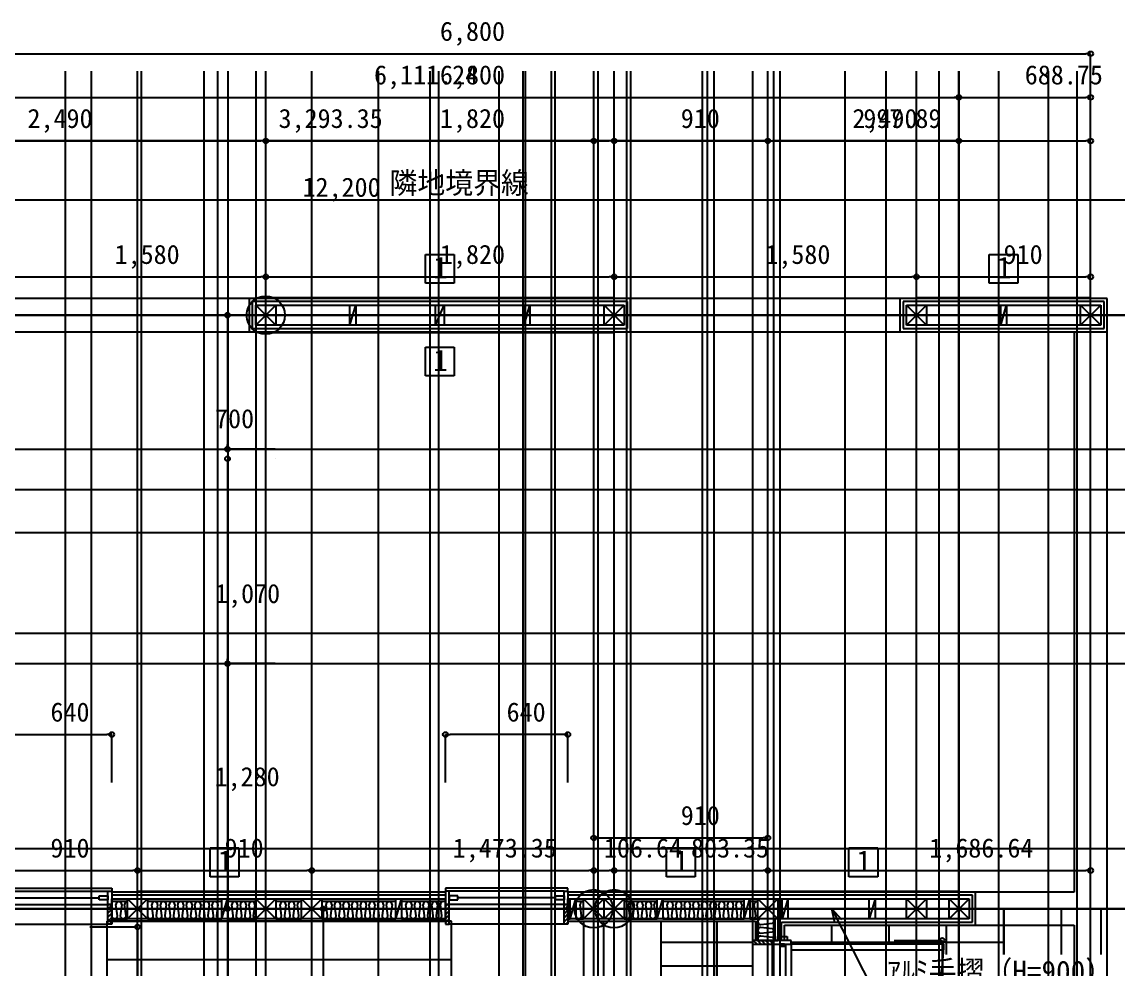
# Model space of a CAD drawing. Header units: metres. Extents: x 10861 to 26950, y 7268 to 22750.
# Drawn here: x 17141 to 22868, y 17515 to 22461 of the extents above; entities that cross this region are included whole.
import ezdxf

# ---------------------------------------------------------------- set-up
doc = ezdxf.new("R2010")
doc.units = ezdxf.units.M

msp = doc.modelspace()

# ---------------------------------------------------------------- linework, layer by layer
at = {"layer": 'COL_1F'}
for p, q in [((18362.2, 20877.5), (18362.2, 20982.5)), ((18362.2, 20982.5), (18467.2, 20982.5)), ((18467.2, 20877.5), (18362.2, 20982.5)), ((18362.2, 20877.5), (18467.2, 20982.5)), ((18467.2, 20982.5), (18467.2, 20877.5)), ((19302.2, 20877.5), (19302.2, 20982.5)), ((19302.2, 20982.5), (19347.2, 20982.5)), ((19302.2, 20877.5), (19347.2, 20982.5)), ((19347.2, 20982.5), (19347.2, 20877.5)), ((20182.2, 20877.5), (20182.2, 20982.5)), ((20182.2, 20982.5), (20287.2, 20982.5)), ((20287.2, 20877.5), (20182.2, 20982.5)), ((20182.2, 20877.5), (20287.2, 20982.5)), ((20287.2, 20982.5), (20287.2, 20877.5)), ((21762.2, 20877.5), (21762.2, 20982.5)), ((21762.2, 20982.5), (21867.2, 20982.5)), ((21867.2, 20877.5), (21762.2, 20982.5)), ((21762.2, 20877.5), (21867.2, 20982.5)), ((21867.2, 20982.5), (21867.2, 20877.5)), ((22672.2, 20877.5), (22672.2, 20982.5)), ((22672.2, 20982.5), (22777.2, 20982.5)), ((22777.2, 20877.5), (22672.2, 20982.5)), ((22672.2, 20877.5), (22777.2, 20982.5)), ((22777.2, 20982.5), (22777.2, 20877.5)), ((18467.2, 20877.5), (18362.2, 20877.5)), ((19347.2, 20877.5), (19302.2, 20877.5)), ((20287.2, 20877.5), (20182.2, 20877.5)), ((21867.2, 20877.5), (21762.2, 20877.5)), ((22777.2, 20877.5), (22672.2, 20877.5)), ((17692.2, 17777.5), (17692.2, 17882.5)), ((17692.2, 17882.5), (17797.2, 17882.5)), ((17797.2, 17777.5), (17692.2, 17882.5)), ((17692.2, 17777.5), (17797.2, 17882.5)), ((17797.2, 17882.5), (17797.2, 17777.5)), ((18362.2, 17777.5), (18362.2, 17882.5)), ((18362.2, 17882.5), (18467.2, 17882.5)), ((18467.2, 17777.5), (18362.2, 17882.5)), ((18362.2, 17777.5), (18467.2, 17882.5)), ((18467.2, 17882.5), (18467.2, 17777.5)), ((18602.2, 17777.5), (18602.2, 17882.5)), ((18602.2, 17882.5), (18707.2, 17882.5)), ((18707.2, 17777.5), (18602.2, 17882.5)), ((18602.2, 17777.5), (18707.2, 17882.5)), ((18707.2, 17882.5), (18707.2, 17777.5)), ((20075.6, 17777.5), (20075.6, 17882.5)), ((20075.6, 17882.5), (20180.6, 17882.5)), ((20180.6, 17777.5), (20075.6, 17882.5)), ((20075.6, 17777.5), (20180.6, 17882.5)), ((20180.6, 17882.5), (20180.6, 17777.5)), ((20182.2, 17777.5), (20182.2, 17882.5)), ((20182.2, 17882.5), (20287.2, 17882.5)), ((20287.2, 17777.5), (20182.2, 17882.5)), ((20182.2, 17777.5), (20287.2, 17882.5)), ((20287.2, 17882.5), (20287.2, 17777.5)), ((20985.6, 17777.5), (20985.6, 17882.5)), ((20985.6, 17882.5), (21090.6, 17882.5)), ((21090.6, 17777.5), (20985.6, 17882.5)), ((20985.6, 17777.5), (21090.6, 17882.5)), ((21090.6, 17882.5), (21090.6, 17777.5)), ((21762.2, 17777.5), (21762.2, 17882.5)), ((21762.2, 17882.5), (21867.2, 17882.5)), ((21867.2, 17777.5), (21762.2, 17882.5)), ((21762.2, 17777.5), (21867.2, 17882.5)), ((21867.2, 17882.5), (21867.2, 17777.5)), ((21985.6, 17777.5), (21985.6, 17882.5)), ((21985.6, 17882.5), (22090.6, 17882.5)), ((22090.6, 17777.5), (21985.6, 17882.5)), ((21985.6, 17777.5), (22090.6, 17882.5)), ((22090.6, 17882.5), (22090.6, 17777.5)), ((17797.2, 17777.5), (17692.2, 17777.5)), ((18467.2, 17777.5), (18362.2, 17777.5)), ((18707.2, 17777.5), (18602.2, 17777.5)), ((20180.6, 17777.5), (20075.6, 17777.5)), ((20287.2, 17777.5), (20182.2, 17777.5)), ((21090.6, 17777.5), (20985.6, 17777.5)), ((21867.2, 17777.5), (21762.2, 17777.5)), ((22090.6, 17777.5), (21985.6, 17777.5))]:
    msp.add_line(p, q, dxfattribs=at)
at = {"layer": 'GLID'}
for p, q in [((17369.1, 10010), (17369.1, 22205)), ((17504.7, 9325), (17504.7, 22205)), ((17744.7, 9325), (17744.7, 22205)), ((17766.3, 10010), (17766.3, 22205)), ((18093.3, 9325), (18093.3, 22205)), ((18163.4, 10010), (18163.4, 22205)), ((18218.8, 9325), (18218.8, 22205)), ((18364.3, 10010), (18364.3, 22205)), ((18414.7, 9325), (18414.7, 22205)), ((18654.7, 9325), (18654.7, 22205)), ((19003.3, 9325), (19003.3, 22205)), ((19274.3, 9325), (19274.3, 22205)), ((19319.1, 10010), (19319.1, 22205)), ((19634.7, 9325), (19634.7, 22205)), ((19759.5, 10010), (19759.5, 22205)), ((19772.5, 9858.3), (19772.5, 22205)), ((19907.5, 10010), (19907.5, 22205)), ((19927.5, 9858.3), (19927.5, 22205)), ((20128.1, 9325), (20128.1, 22205)), ((20151, 9325), (20151, 22205)), ((20234.7, 9325), (20234.7, 22205)), ((20300.9, 10010), (20300.9, 22205)), ((20322.4, 9858.3), (20322.4, 22205)), ((20695.8, 10010), (20695.8, 22205)), ((20723, 10010), (20723, 22205)), ((20757.4, 9858.3), (20757.4, 22205)), ((20959.2, 9325), (20959.2, 22205)), ((21038.1, 9325), (21038.1, 22205)), ((21069.2, 10010), (21069.2, 22205)), ((21102.9, 9325), (21102.9, 22205)), ((21442.7, 10010), (21442.7, 22205)), ((21656.9, 9325), (21656.9, 22205)), ((21814.7, 9325), (21814.7, 22205)), ((21932.7, 10010), (21932.7, 22205)), ((22036, 9325), (22036, 22205)), ((22038, 9325), (22038, 22205)), ((22245.3, 10010), (22245.3, 22205)), ((22504.7, 9325), (22504.7, 22205)), ((22654.7, 10010), (22654.7, 22205)), ((22724.7, 9325), (22724.7, 22205)), ((13514.7, 20930), (24358.1, 20930)), ((13514.7, 20230), (24358.1, 20230)), ((13514.7, 20020), (24358.1, 20020)), ((13514.7, 19795), (24358.1, 19795)), ((13514.7, 19270), (24358.1, 19270)), ((13514.7, 19110), (24358.1, 19110)), ((13514.7, 18145.6), (24358.1, 18145.6)), ((13514.7, 17830), (24358.1, 17830))]:
    msp.add_line(p, q, dxfattribs=at)
at = {"layer": 'WALL_BRACED_1F'}
for p, q in [((19249.7, 21097.5), (19249.7, 21247.5)), ((19249.7, 21247.5), (19399.7, 21247.5)), ((19399.7, 21247.5), (19399.7, 21097.5)), ((22194.7, 21097.5), (22194.7, 21247.5)), ((22194.7, 21247.5), (22344.7, 21247.5)), ((22344.7, 21247.5), (22344.7, 21097.5)), ((19399.7, 21097.5), (19249.7, 21097.5)), ((22344.7, 21097.5), (22194.7, 21097.5)), ((18414.7, 21022.5), (20234.7, 21022.5)), ((18414.7, 21022.5), (20234.7, 21022.5)), ((21814.7, 21022.5), (22724.7, 21022.5)), ((21814.7, 21022.5), (22724.7, 21022.5)), ((20234.7, 20837.5), (18414.7, 20837.5)), ((20234.7, 20837.5), (18414.7, 20837.5)), ((19249.7, 20612.5), (19249.7, 20762.5)), ((19249.7, 20762.5), (19399.7, 20762.5)), ((19399.7, 20762.5), (19399.7, 20612.5)), ((19399.7, 20612.5), (19249.7, 20612.5)), ((18124.7, 17997.5), (18124.7, 18147.5)), ((18124.7, 18147.5), (18274.7, 18147.5)), ((18274.7, 18147.5), (18274.7, 17997.5)), ((20508.1, 17997.5), (20508.1, 18147.5)), ((20508.1, 18147.5), (20658.1, 18147.5)), ((20658.1, 18147.5), (20658.1, 17997.5)), ((21462, 17997.5), (21462, 18147.5)), ((21462, 18147.5), (21612, 18147.5)), ((21612, 18147.5), (21612, 17997.5)), ((18274.7, 17997.5), (18124.7, 17997.5)), ((20658.1, 17997.5), (20508.1, 17997.5)), ((21612, 17997.5), (21462, 17997.5)), ((17744.7, 17922.5), (18654.7, 17922.5)), ((17744.7, 17922.5), (18654.7, 17922.5)), ((20128.1, 17922.5), (21038.1, 17922.5)), ((20128.1, 17922.5), (21038.1, 17922.5)), ((21038.1, 17922.5), (22036, 17922.5)), ((21038.1, 17922.5), (22036, 17922.5))]:
    msp.add_line(p, q, dxfattribs=at)
at = {"layer": 'WALL_NORMAL_1F'}
for p, q in [((18328.2, 21016.5), (16921.2, 21016.5)), ((20321.2, 21016.5), (18328.2, 21016.5)), ((18328.2, 21016.5), (18328.2, 20843.5)), ((20305.2, 21000.5), (18344.2, 21000.5)), ((18344.2, 21000.5), (18344.2, 20859.5)), ((18467.2, 20982.5), (19302.2, 20982.5)), ((18854.7, 20877.5), (18854.7, 20982.5)), ((18854.7, 20982.5), (18884.7, 20982.5)), ((18854.7, 20877.5), (18884.7, 20982.5)), ((18884.7, 20982.5), (18884.7, 20877.5)), ((19347.2, 20982.5), (20182.2, 20982.5)), ((19764.7, 20877.5), (19764.7, 20982.5)), ((19764.7, 20982.5), (19794.7, 20982.5)), ((19764.7, 20877.5), (19794.7, 20982.5)), ((19794.7, 20982.5), (19794.7, 20877.5)), ((20305.2, 20859.5), (20305.2, 21000.5)), ((20321.2, 20843.5), (20321.2, 21016.5)), ((21728.2, 21016.5), (20321.2, 21016.5)), ((22811.2, 21016.5), (21728.2, 21016.5)), ((21728.2, 21016.5), (21728.2, 20843.5)), ((22795.2, 21000.5), (21744.2, 21000.5)), ((21744.2, 21000.5), (21744.2, 20859.5)), ((21867.2, 20982.5), (22672.2, 20982.5)), ((22254.7, 20877.5), (22254.7, 20982.5)), ((22254.7, 20982.5), (22284.7, 20982.5)), ((22254.7, 20877.5), (22284.7, 20982.5)), ((22284.7, 20982.5), (22284.7, 20877.5)), ((22795.2, 20859.5), (22795.2, 21000.5)), ((22811.2, 20843.5), (22811.2, 21016.5)), ((18344.2, 20859.5), (20305.2, 20859.5)), ((19302.2, 20877.5), (18467.2, 20877.5)), ((18884.7, 20877.5), (18854.7, 20877.5)), ((20182.2, 20877.5), (19347.2, 20877.5)), ((19794.7, 20877.5), (19764.7, 20877.5)), ((21744.2, 20859.5), (22795.2, 20859.5)), ((22672.2, 20877.5), (21867.2, 20877.5)), ((22284.7, 20877.5), (22254.7, 20877.5)), ((16921.2, 20843.5), (18328.2, 20843.5)), ((18328.2, 20843.5), (20321.2, 20843.5)), ((20321.2, 20843.5), (21728.2, 20843.5)), ((21728.2, 20843.5), (22811.2, 20843.5)), ((22638.2, 20843.5), (22638.2, 17916.5)), ((22811.2, 17083.9), (22811.2, 20843.5)), ((19353.1, 17916.5), (17609.7, 17916.5)), ((19353.1, 17900.5), (17609.7, 17900.5)), ((17609.7, 17777.5), (17609.7, 17882.5)), ((17609.7, 17882.5), (17692.2, 17882.5)), ((17797.2, 17882.5), (18362.2, 17882.5)), ((18184.7, 17777.5), (18184.7, 17882.5)), ((18184.7, 17882.5), (18214.7, 17882.5)), ((18184.7, 17777.5), (18214.7, 17882.5)), ((18214.7, 17882.5), (18214.7, 17777.5)), ((18467.2, 17882.5), (18602.2, 17882.5)), ((18707.2, 17882.5), (19353.1, 17882.5)), ((19094.7, 17777.5), (19094.7, 17882.5)), ((19094.7, 17882.5), (19124.7, 17882.5)), ((19094.7, 17777.5), (19124.7, 17882.5)), ((19124.7, 17882.5), (19124.7, 17777.5)), ((19353.1, 17777.5), (19353.1, 17882.5)), ((22122.5, 17916.5), (19993.1, 17916.5)), ((22106.5, 17900.5), (19993.1, 17900.5)), ((19993.1, 17777.5), (19993.1, 17882.5)), ((19993.1, 17882.5), (20075.6, 17882.5)), ((20004.7, 17777.5), (20004.7, 17882.5)), ((20004.7, 17882.5), (20034.7, 17882.5)), ((20004.7, 17777.5), (20034.7, 17882.5)), ((20034.7, 17882.5), (20034.7, 17777.5)), ((20180.6, 17882.5), (20182.2, 17882.5)), ((20287.2, 17882.5), (20985.6, 17882.5)), ((20459.7, 17777.5), (20459.7, 17882.5)), ((20459.7, 17882.5), (20489.7, 17882.5)), ((20459.7, 17777.5), (20489.7, 17882.5)), ((20489.7, 17882.5), (20489.7, 17777.5)), ((20914.7, 17777.5), (20914.7, 17882.5)), ((20914.7, 17882.5), (20944.7, 17882.5)), ((20914.7, 17777.5), (20944.7, 17882.5)), ((20944.7, 17882.5), (20944.7, 17777.5)), ((21090.6, 17882.5), (21762.2, 17882.5)), ((21113.1, 17777.5), (21113.1, 17882.5)), ((21113.1, 17882.5), (21143.1, 17882.5)), ((21143.1, 17882.5), (21113.1, 17777.5)), ((21143.1, 17882.5), (21143.1, 17777.5)), ((21568.1, 17777.5), (21568.1, 17882.5)), ((21568.1, 17882.5), (21598.1, 17882.5)), ((21598.1, 17882.5), (21568.1, 17777.5)), ((21598.1, 17882.5), (21598.1, 17777.5)), ((21867.2, 17882.5), (21985.6, 17882.5)), ((22106.5, 17759.5), (22106.5, 17900.5)), ((22122.5, 17743.5), (22122.5, 17916.5)), ((22638.2, 17916.5), (22122.5, 17916.5)), ((17692.2, 17777.5), (17609.7, 17777.5)), ((17609.7, 17765), (19353.1, 17765)), ((18362.2, 17777.5), (17797.2, 17777.5)), ((18214.7, 17777.5), (18184.7, 17777.5)), ((18602.2, 17777.5), (18467.2, 17777.5)), ((19353.1, 17777.5), (18707.2, 17777.5)), ((19124.7, 17777.5), (19094.7, 17777.5)), ((20075.6, 17777.5), (19993.1, 17777.5)), ((19993.1, 17765), (20128.1, 17765)), ((20034.7, 17777.5), (20004.7, 17777.5)), ((20128.1, 17765), (20973.1, 17765)), ((20182.2, 17777.5), (20180.6, 17777.5)), ((20985.6, 17777.5), (20287.2, 17777.5)), ((20489.7, 17777.5), (20459.7, 17777.5)), ((20944.7, 17777.5), (20914.7, 17777.5)), ((20973.1, 17765), (20973.1, 17665)), ((20985.6, 17665), (20985.6, 17777.5)), ((21762.2, 17777.5), (21090.6, 17777.5)), ((21090.6, 17777.5), (21090.6, 17665)), ((21108.6, 17759.5), (22106.5, 17759.5)), ((21108.6, 17665), (21108.6, 17759.5)), ((21143.1, 17777.5), (21113.1, 17777.5)), ((21598.1, 17777.5), (21568.1, 17777.5)), ((22038.1, 17777.5), (21867.2, 17777.5)), ((22038.1, 17777.5), (22038.1, 17777.5)), ((22088.5, 17777.5), (22038.1, 17777.5)), ((22088.5, 17777.5), (22088.5, 17777.5)), ((21124.6, 17743.5), (22122.5, 17743.5)), ((21124.6, 17665), (21124.6, 17743.5)), ((22122.5, 17743.5), (22638.2, 17743.5)), ((22638.2, 17743.5), (22638.2, 17104.1)), ((20985.6, 17665), (21090.6, 17665))]:
    msp.add_line(p, q, dxfattribs=at)
at = {"layer": 'カタログ部品(家具)_1F'}
for p, q in [((17585.1, 17765.9), (17585.1, 17564.5)), ((19385.1, 17765.9), (17585.1, 17765.9)), ((19385.1, 17564.5), (19385.1, 17765.9)), ((17585.1, 17564.5), (19385.1, 17564.5)), ((17585.1, 17564.5), (17585.1, 17105.1)), ((19385.1, 17105.1), (19385.1, 17564.5))]:
    msp.add_line(p, q, dxfattribs=at)
at = {"layer": 'カマチ_1F'}
for p, q in [((20075.4, 17765), (20075.4, 16708)), ((20180.4, 17137.5), (20180.4, 17765))]:
    msp.add_line(p, q, dxfattribs=at)
at = {"layer": 'スロープ_1F'}
for p, q in [((22272, 17591.2), (22272, 17830)), ((22272, 17830), (22777.2, 17830)), ((22272, 17591.2), (22272, 17830)), ((22272, 17830), (22777.2, 17830)), ((22572, 17591.2), (22572, 17830)), ((22777.2, 17830), (22777.2, 17591.2)), ((22777.2, 17830), (22777.2, 17591.2))]:
    msp.add_line(p, q, dxfattribs=at)
at = {"layer": 'データ 001_1F'}
for p, q in [((15949.7, 22295), (22699.7, 22295)), ((22724.7, 22295), (22699.7, 22295)), ((22724.7, 22045), (22724.7, 22295)), ((22724.7, 22295), (22724.7, 22295)), ((15949.7, 22067.5), (22011, 22067.5)), ((15949.7, 22067.5), (22699.7, 22067.5)), ((20128.1, 22090), (20128.1, 22090)), ((22036, 22067.5), (22011, 22067.5)), ((22036, 7507.5), (22036, 22072.5)), ((22036, 21840), (22036, 22067.5)), ((22036, 22067.5), (22036, 22067.5)), ((22036, 21817.5), (22036, 22067.5)), ((22036, 22067.5), (22061, 22067.5)), ((22061, 22067.5), (22699.7, 22067.5)), ((22724.7, 22067.5), (22699.7, 22067.5)), ((22724.7, 22067.5), (22699.7, 22067.5)), ((22724.7, 7507.5), (22724.7, 22072.5)), ((22724.7, 21817.5), (22724.7, 22067.5)), ((22724.7, 22067.5), (22724.7, 22067.5)), ((22724.7, 21817.5), (22724.7, 22067.5)), ((22724.7, 22067.5), (22724.7, 22067.5)), ((22724.7, 22045), (22724.7, 22045)), ((15949.7, 21840), (18389.7, 21840)), ((20103.1, 21840), (16859.7, 21840)), ((18414.7, 21840), (18389.7, 21840)), ((18414.7, 21840), (18414.7, 21840)), ((18414.7, 21590), (18414.7, 21840)), ((18414.7, 21840), (18439.7, 21840)), ((18439.7, 21840), (20209.7, 21840)), ((20128.1, 21840), (20103.1, 21840)), ((20128.1, 21590), (20128.1, 21840)), ((20128.1, 21840), (20153.1, 21840)), ((20128.1, 21840), (20128.1, 21840)), ((21013.1, 21840), (20153.1, 21840)), ((20234.7, 21840), (20209.7, 21840)), ((20234.7, 21840), (20234.7, 21840)), ((20234.7, 21590), (20234.7, 21840)), ((20234.7, 21840), (20259.7, 21840)), ((20259.7, 21840), (22699.7, 21840)), ((21038.1, 21840), (21013.1, 21840)), ((21038.1, 21590), (21038.1, 21840)), ((21038.1, 21840), (21063.1, 21840)), ((21038.1, 21840), (21038.1, 21840)), ((22011, 21840), (21063.1, 21840)), ((22036, 21840), (22011, 21840)), ((22036, 21840), (22036, 21840)), ((22036, 21590), (22036, 21840)), ((22724.7, 21840), (22699.7, 21840)), ((22724.7, 21590), (22724.7, 21840)), ((22724.7, 21840), (22724.7, 21840)), ((22036, 21817.5), (22036, 21817.5)), ((22724.7, 21817.5), (22724.7, 21817.5)), ((22724.7, 21817.5), (22724.7, 21817.5)), ((18414.7, 21590), (18414.7, 21590)), ((18414.7, 21590), (18414.7, 21590)), ((20128.1, 21590), (20128.1, 21590)), ((20128.1, 13232), (20128.1, 21590)), ((20234.7, 21590), (20234.7, 21590)), ((20234.7, 21590), (20234.7, 21590)), ((21038.1, 15219.8), (21038.1, 21590)), ((21038.1, 21590), (21038.1, 21590)), ((21038.1, 21590), (21038.1, 21590)), ((22036, 21590), (22036, 21590)), ((22724.7, 21590), (22724.7, 21590)), ((16859.7, 21130), (18389.7, 21130)), ((16859.7, 21130), (18389.7, 21130)), ((18414.7, 21130), (18389.7, 21130)), ((18414.7, 21130), (18389.7, 21130)), ((18414.7, 20880), (18414.7, 21130)), ((18414.7, 21130), (18414.7, 21130)), ((18414.7, 21130), (18439.7, 21130)), ((18414.7, 21130), (18439.7, 21130)), ((18414.7, 20880), (18414.7, 21130)), ((18414.7, 21130), (18414.7, 21130)), ((18439.7, 21130), (20209.7, 21130)), ((18439.7, 21130), (20209.7, 21130)), ((20234.7, 21130), (20209.7, 21130)), ((20234.7, 21130), (20209.7, 21130)), ((20234.7, 20880), (20234.7, 21130)), ((20234.7, 21130), (20234.7, 21130)), ((20234.7, 21130), (20259.7, 21130)), ((20234.7, 21130), (20259.7, 21130)), ((20234.7, 20880), (20234.7, 21130)), ((20234.7, 21130), (20234.7, 21130)), ((20259.7, 21130), (21789.7, 21130)), ((20259.7, 21130), (21789.7, 21130)), ((21814.7, 21130), (21789.7, 21130)), ((21814.7, 21130), (21789.7, 21130)), ((21814.7, 20880), (21814.7, 21130)), ((21814.7, 21130), (21814.7, 21130)), ((21814.7, 21130), (21839.7, 21130)), ((21814.7, 21130), (21839.7, 21130)), ((21814.7, 20880), (21814.7, 21130)), ((21814.7, 21130), (21814.7, 21130)), ((21839.7, 21130), (22699.7, 21130)), ((21839.7, 21130), (22699.7, 21130)), ((22724.7, 21130), (22699.7, 21130)), ((22724.7, 21130), (22699.7, 21130)), ((22724.7, 20880), (22724.7, 21130)), ((22724.7, 21130), (22724.7, 21130)), ((22724.7, 20880), (22724.7, 21130)), ((22724.7, 21130), (22724.7, 21130)), ((26367.5, 20930), (11375, 20930)), ((18464.7, 20930), (18214.7, 20930)), ((18214.7, 20930), (18214.7, 20905)), ((18214.7, 20905), (18214.7, 20255)), ((18464.7, 20930), (18464.7, 20930)), ((18414.7, 20880), (18414.7, 20880)), ((18414.7, 20880), (18414.7, 20880)), ((18414.7, 20880), (18414.7, 20880)), ((18414.7, 20880), (18414.7, 20880)), ((20234.7, 20880), (20234.7, 20880)), ((20234.7, 20880), (20234.7, 20880)), ((20234.7, 20880), (20234.7, 20880)), ((20234.7, 20880), (20234.7, 20880)), ((21814.7, 20880), (21814.7, 20880)), ((21814.7, 20880), (21814.7, 20880)), ((21814.7, 20880), (21814.7, 20880)), ((21814.7, 20880), (21814.7, 20880)), ((22724.7, 20880), (22724.7, 20880)), ((22724.7, 20880), (22724.7, 20880)), ((18214.7, 20230), (18214.7, 20255)), ((18464.7, 20230), (18214.7, 20230)), ((18214.7, 20230), (18214.7, 20230)), ((18464.7, 20230), (18464.7, 20230)), ((18214.7, 20180), (18214.7, 20155)), ((18464.7, 20180), (18464.7, 20180)), ((18214.7, 20155), (18214.7, 19135)), ((18214.7, 19110), (18214.7, 19135)), ((18464.7, 19110), (18214.7, 19110)), ((18214.7, 19110), (18214.7, 19110)), ((18214.7, 19110), (18214.7, 19085)), ((18214.7, 19085), (18214.7, 17855)), ((18464.7, 19110), (18464.7, 19110)), ((18464.7, 19110), (18464.7, 19110)), ((20128.1, 17950.1), (20128.1, 18200.1)), ((20128.1, 18200.1), (20153.1, 18200.1)), ((20153.1, 18200.1), (21013.1, 18200.1)), ((21038.1, 18200.1), (21013.1, 18200.1)), ((21038.1, 17950.1), (21038.1, 18200.1)), ((21038.1, 18200.1), (21038.1, 18200.1)), ((16859.7, 18030), (17719.7, 18030)), ((17744.7, 18030), (17719.7, 18030)), ((17744.7, 17780), (17744.7, 18030)), ((17744.7, 18030), (17744.7, 18030)), ((17744.7, 18030), (17769.7, 18030)), ((17769.7, 18030), (18629.7, 18030)), ((18654.7, 18030), (18629.7, 18030)), ((18654.7, 17780), (18654.7, 18030)), ((18654.7, 18030), (18654.7, 18030)), ((18654.7, 18030), (18679.7, 18030)), ((18679.7, 18030), (20103.1, 18030)), ((20128.1, 18030), (20103.1, 18030)), ((20128.1, 17780), (20128.1, 18030)), ((20128.1, 18030), (20128.1, 18030)), ((20128.1, 18030), (20153.1, 18030)), ((20153.1, 18030), (20209.7, 18030)), ((20234.7, 18030), (20209.7, 18030)), ((20234.7, 17780), (20234.7, 18030)), ((20234.7, 18030), (20234.7, 18030)), ((20234.7, 18030), (20259.7, 18030)), ((20259.7, 18030), (21013.1, 18030)), ((21038.1, 18030), (21013.1, 18030)), ((21038.1, 17780), (21038.1, 18030)), ((21038.1, 18030), (21038.1, 18030)), ((21038.1, 18030), (21063.1, 18030)), ((21063.1, 18030), (22699.7, 18030)), ((22724.7, 18030), (22699.7, 18030)), ((22724.7, 17780), (22724.7, 18030)), ((22724.7, 18030), (22724.7, 18030)), ((20128.1, 17950.1), (20128.1, 17950.1)), ((21038.1, 17950.1), (21038.1, 17950.1)), ((26390, 17830), (11375, 17830)), ((18214.7, 17830), (18214.7, 17855)), ((18464.7, 17830), (18214.7, 17830)), ((18214.7, 17830), (18214.7, 17830)), ((18214.7, 17830), (18214.7, 17805)), ((18464.7, 17830), (18464.7, 17830)), ((18464.7, 17830), (18464.7, 17830)), ((18964.8, 17830), (18714.8, 17830)), ((18714.8, 17830), (18714.8, 17805)), ((18964.8, 17830), (18964.8, 17830)), ((21387.4, 17756.6), (21371.8, 17830)), ((21371.8, 17830), (21422, 17774.3)), ((21371.8, 17830), (21590.2, 17401.2)), ((17744.7, 17780), (17744.7, 17780)), ((17744.7, 17780), (17744.7, 17780)), ((18214.7, 17805), (18214.7, 16955)), ((18654.7, 17780), (18654.7, 17780)), ((18654.7, 17780), (18654.7, 17780)), ((18714.8, 17805), (18714.8, 16280)), ((20128.1, 17780), (20128.1, 17780)), ((20128.1, 17780), (20128.1, 17780)), ((20234.7, 17780), (20234.7, 17780)), ((20234.7, 17780), (20234.7, 17780)), ((20771.8, 17137.5), (20771.8, 17765)), ((21038.1, 17780), (21038.1, 17780)), ((21038.1, 17780), (21038.1, 17780)), ((22724.7, 17780), (22724.7, 17780)), ((20480.4, 17655), (20958.1, 17655))]:
    msp.add_line(p, q, dxfattribs=at)
for centre, radius in [((22724.7, 22295), 12.5), ((22036, 22067.5), 12.5), ((22036, 22067.5), 12.5), ((22724.7, 22067.5), 12.5), ((22724.7, 22067.5), 12.5), ((18414.7, 21840), 12.5), ((18414.7, 21840), 12.5), ((20128.1, 21840), 12.5), ((20128.1, 21840), 12.5), ((20234.7, 21840), 12.5), ((20234.7, 21840), 12.5), ((21038.1, 21840), 12.5), ((21038.1, 21840), 12.5), ((22036, 21840), 12.5), ((22724.7, 21840), 12.5), ((18414.7, 21130), 12.5), ((18414.7, 21130), 12.5), ((18414.7, 21130), 12.5), ((18414.7, 21130), 12.5), ((20234.7, 21130), 12.5), ((20234.7, 21130), 12.5), ((20234.7, 21130), 12.5), ((20234.7, 21130), 12.5), ((21814.7, 21130), 12.5), ((21814.7, 21130), 12.5), ((21814.7, 21130), 12.5), ((21814.7, 21130), 12.5), ((22724.7, 21130), 12.5), ((22724.7, 21130), 12.5), ((18414.7, 20930), 100), ((18214.7, 20930), 12.5), ((18214.7, 20230), 12.5), ((18214.7, 20180), 12.5), ((18214.7, 19110), 12.5), ((18214.7, 19110), 12.5), ((20128.1, 18200.1), 12.5), ((21038.1, 18200.1), 12.5), ((17744.7, 18030), 12.5), ((17744.7, 18030), 12.5), ((18654.7, 18030), 12.5), ((18654.7, 18030), 12.5), ((20128.1, 18030), 12.5), ((20128.1, 18030), 12.5), ((20234.7, 18030), 12.5), ((20234.7, 18030), 12.5), ((21038.1, 18030), 12.5), ((21038.1, 18030), 12.5), ((22724.7, 18030), 12.5), ((20128.1, 17830), 100), ((20234.7, 17830), 100), ((18214.7, 17830), 12.5), ((18214.7, 17830), 12.5), ((18714.8, 17830), 12.5)]:
    msp.add_circle(centre, radius, dxfattribs=at)
at = {"layer": 'ポーチ_1F'}
for p, q in [((22272, 17830), (22122.5, 17830)), ((22271.8, 17591.2), (22271.8, 17830)), ((21371.8, 17645), (21371.8, 17743.5)), ((21671.8, 17645), (21671.8, 17743.5)), ((21971.8, 17591.2), (21971.8, 17743.5)), ((21160.6, 17655), (22272, 17655))]:
    msp.add_line(p, q, dxfattribs=at)
at = {"layer": '床仕上_1F'}
for p, q in [((20771.8, 17765), (20771.8, 17137.5)), ((20958.1, 17530), (20480.4, 17530))]:
    msp.add_line(p, q, dxfattribs=at)
at = {"layer": '建具(木製戸)_1F'}
for p, q in [((17494.7, 17735), (17744.7, 17735)), ((17494.7, 17735), (17494.7, 17735)), ((17744.7, 17735), (17744.7, 17710)), ((17744.7, 17710), (17744.7, 16175))]:
    msp.add_line(p, q, dxfattribs=at)
msp.add_circle((17744.7, 17735), 12.5, dxfattribs=at)
at = {"layer": '建具(金属戸)_1F'}
for p, q in [((21060.6, 17665), (20958.1, 17665)), ((20958.1, 17665), (20958.1, 17645)), ((20958.1, 17647.8), (20960.9, 17645)), ((20958.1, 17645), (21060.6, 17645)), ((20962.1, 17665), (20982.1, 17645)), ((20983.3, 17665), (21003.3, 17645)), ((21004.5, 17665), (21024.5, 17645)), ((21025.7, 17665), (21045.7, 17645)), ((21046.9, 17665), (21060.6, 17651.4)), ((21060.6, 17665), (21060.6, 17645)), ((21160.6, 17665), (21060.6, 17665)), ((21060.6, 17645), (21060.6, 17665)), ((21060.6, 17645), (21160.6, 17645)), ((21060.6, 17645), (21060.6, 16450)), ((21090.6, 17665), (21090.6, 17685)), ((21090.6, 17685), (21139.6, 17685)), ((21139.6, 17665), (21090.6, 17665)), ((21105.6, 17645), (21105.6, 17635)), ((21125.6, 17645), (21105.6, 17645)), ((21125.6, 17635), (21125.6, 17645)), ((21130.6, 17645), (21130.6, 16450)), ((21139.6, 17685), (21139.6, 17665)), ((21160.6, 17645), (21160.6, 17665)), ((21160.6, 17645), (21160.6, 16450)), ((21160.6, 17645), (21160.6, 17615)), ((21957.2, 17645), (21160.6, 17645)), ((21698.1, 17665), (21948.1, 17665)), ((21698.1, 17665), (21698.1, 17665)), ((21948.1, 17665), (21948.1, 17640)), ((21957.2, 17615), (21957.2, 17645)), ((21105.6, 17635), (21125.6, 17635)), ((21160.6, 17615), (21957.2, 17615)), ((21948.1, 17640), (21948.1, 16455))]:
    msp.add_line(p, q, dxfattribs=at)
msp.add_circle((21948.1, 17665), 12.5, dxfattribs=at)
msp.add_arc((21160.6, 17645), 796.7, -90, 0, dxfattribs=at)
at = {"layer": '建具(金属窓)_1F'}
for p, q in [((16994.7, 18740), (17584.7, 18740)), ((17609.7, 18740), (17584.7, 18740)), ((17609.7, 18490), (17609.7, 18740)), ((17609.7, 18740), (17609.7, 18740)), ((19353.1, 18490), (19353.1, 18740)), ((19353.1, 18740), (19378.1, 18740)), ((19353.1, 18740), (19353.1, 18740)), ((19968.1, 18740), (19378.1, 18740)), ((19993.1, 18740), (19968.1, 18740)), ((19993.1, 18490), (19993.1, 18740)), ((17609.7, 18490), (17609.7, 18490)), ((19353.1, 18490), (19353.1, 18490)), ((19993.1, 18490), (19993.1, 18490)), ((16969.7, 17937.5), (17609.7, 17937.5)), ((17609.7, 17937.5), (17609.7, 17922.5)), ((19993.1, 17937.5), (19353.1, 17937.5)), ((19353.1, 17937.5), (19353.1, 17922.5)), ((19993.1, 17922.5), (19993.1, 17937.5)), ((16989.7, 17922.5), (17589.7, 17922.5)), ((17034.7, 17887.5), (17544.7, 17887.5)), ((17544.7, 17877.5), (17544.7, 17897.5)), ((17544.7, 17897.5), (17589.7, 17897.5)), ((17589.7, 17877.5), (17544.7, 17877.5)), ((17589.7, 17852.5), (17589.7, 17922.5)), ((17589.7, 17922.5), (17609.7, 17922.5)), ((17589.7, 17897.5), (17589.7, 17877.5)), ((17609.7, 17922.5), (17609.7, 17852.5)), ((19373.1, 17922.5), (19353.1, 17922.5)), ((19353.1, 17922.5), (19353.1, 17852.5)), ((19373.1, 17852.5), (19373.1, 17922.5)), ((19973.1, 17922.5), (19373.1, 17922.5)), ((19418.1, 17897.5), (19373.1, 17897.5)), ((19373.1, 17897.5), (19373.1, 17877.5)), ((19373.1, 17877.5), (19418.1, 17877.5)), ((19418.1, 17877.5), (19418.1, 17897.5)), ((19928.1, 17887.5), (19418.1, 17887.5)), ((19928.1, 17877.5), (19928.1, 17897.5)), ((19928.1, 17897.5), (19973.1, 17897.5)), ((19973.1, 17877.5), (19928.1, 17877.5)), ((19973.1, 17852.5), (19973.1, 17922.5)), ((19973.1, 17922.5), (19993.1, 17922.5)), ((19973.1, 17897.5), (19973.1, 17877.5)), ((19993.1, 17922.5), (19993.1, 17852.5)), ((16989.7, 17852.5), (17589.7, 17852.5)), ((17609.7, 17852.5), (17589.7, 17852.5)), ((17589.7, 17750), (17589.7, 17852.5)), ((17589.7, 17852.5), (17609.7, 17852.5)), ((17589.7, 17849.9), (17592.3, 17852.5)), ((17589.7, 17828.7), (17609.7, 17848.7)), ((17589.7, 17807.5), (17609.7, 17827.5)), ((17609.7, 17852.5), (17609.7, 17750)), ((19353.1, 17852.5), (19373.1, 17852.5)), ((19373.1, 17852.5), (19353.1, 17852.5)), ((19353.1, 17852.5), (19353.1, 17750)), ((19353.1, 17841.5), (19364.1, 17852.5)), ((19353.1, 17820.3), (19373.1, 17840.3)), ((19353.1, 17799), (19373.1, 17819)), ((19973.1, 17852.5), (19373.1, 17852.5)), ((19373.1, 17750), (19373.1, 17852.5)), ((19993.1, 17852.5), (19973.1, 17852.5)), ((19973.1, 17750), (19973.1, 17852.5)), ((19973.1, 17852.5), (19993.1, 17852.5)), ((19973.1, 17846.3), (19979.3, 17852.5)), ((19973.1, 17825.1), (19993.1, 17845.1)), ((19973.1, 17803.9), (19993.1, 17823.9)), ((19993.1, 17852.5), (19993.1, 17750)), ((17589.7, 17786.3), (17609.7, 17806.3)), ((17589.7, 17765), (17609.7, 17785)), ((17595.9, 17750), (17609.7, 17763.8)), ((19353.1, 17777.8), (19373.1, 17797.8)), ((19353.1, 17756.6), (19373.1, 17776.6)), ((19367.7, 17750), (19373.1, 17755.4)), ((19973.1, 17782.7), (19993.1, 17802.7)), ((19973.1, 17761.4), (19993.1, 17781.4)), ((19982.8, 17750), (19993.1, 17760.2)), ((16989.7, 17750), (17589.7, 17750)), ((17609.7, 17750), (17589.7, 17750)), ((19353.1, 17750), (19373.1, 17750)), ((19973.1, 17750), (19373.1, 17750)), ((19993.1, 17750), (19973.1, 17750))]:
    msp.add_line(p, q, dxfattribs=at)
for centre in [(17609.7, 18740), (19353.1, 18740), (19993.1, 18740)]:
    msp.add_circle(centre, 12.5, dxfattribs=at)
at = {"layer": '式台_1F'}
msp.add_line((20480.4, 17302.5), (20480.4, 17765), dxfattribs=at)
at = {"layer": '断熱材_1F'}
for p, q in [((17692.2, 17867.5), (17609.7, 17867.5)), ((17609.7, 17867.5), (17609.7, 17777.5)), ((17639.7, 17792.5), (17632.2, 17852.5)), ((17662.2, 17852.5), (17654.7, 17792.5)), ((17684.7, 17792.5), (17677.2, 17852.5)), ((17692.2, 17777.5), (17692.2, 17867.5)), ((18184.7, 17867.5), (17797.2, 17867.5)), ((17797.2, 17867.5), (17797.2, 17777.5)), ((17827.2, 17792.5), (17819.7, 17852.5)), ((17849.7, 17852.5), (17842.2, 17792.5)), ((17872.2, 17792.5), (17864.7, 17852.5)), ((17894.7, 17852.5), (17887.2, 17792.5)), ((17917.2, 17792.5), (17909.7, 17852.5)), ((17939.7, 17852.5), (17932.2, 17792.5)), ((17962.2, 17792.5), (17954.7, 17852.5)), ((17984.7, 17852.5), (17977.2, 17792.5)), ((18007.2, 17792.5), (17999.7, 17852.5)), ((18029.7, 17852.5), (18022.2, 17792.5)), ((18052.2, 17792.5), (18044.7, 17852.5)), ((18074.7, 17852.5), (18067.2, 17792.5)), ((18097.2, 17792.5), (18089.7, 17852.5)), ((18119.7, 17852.5), (18112.2, 17792.5)), ((18142.2, 17792.5), (18134.7, 17852.5)), ((18164.7, 17852.5), (18157.2, 17792.5)), ((18184.7, 17777.5), (18184.7, 17867.5)), ((18362.2, 17867.5), (18214.7, 17867.5)), ((18214.7, 17867.5), (18214.7, 17777.5)), ((18244.7, 17792.5), (18237.2, 17852.5)), ((18267.2, 17852.5), (18259.7, 17792.5)), ((18289.7, 17792.5), (18282.2, 17852.5)), ((18312.2, 17852.5), (18304.7, 17792.5)), ((18334.7, 17792.5), (18327.2, 17852.5)), ((18357.2, 17852.5), (18349.7, 17792.5)), ((18362.2, 17777.5), (18362.2, 17867.5)), ((18602.2, 17867.5), (18467.2, 17867.5)), ((18467.2, 17867.5), (18467.2, 17777.5)), ((18497.2, 17792.5), (18489.7, 17852.5)), ((18519.7, 17852.5), (18512.2, 17792.5)), ((18542.2, 17792.5), (18534.7, 17852.5)), ((18564.7, 17852.5), (18557.2, 17792.5)), ((18587.2, 17792.5), (18579.7, 17852.5)), ((18602.2, 17777.5), (18602.2, 17867.5)), ((19094.7, 17867.5), (18707.2, 17867.5)), ((18707.2, 17867.5), (18707.2, 17777.5)), ((18737.2, 17792.5), (18729.7, 17852.5)), ((18759.7, 17852.5), (18752.2, 17792.5)), ((18782.2, 17792.5), (18774.7, 17852.5)), ((18804.7, 17852.5), (18797.2, 17792.5)), ((18827.2, 17792.5), (18819.7, 17852.5)), ((18849.7, 17852.5), (18842.2, 17792.5)), ((18872.2, 17792.5), (18864.7, 17852.5)), ((18894.7, 17852.5), (18887.2, 17792.5)), ((18917.2, 17792.5), (18909.7, 17852.5)), ((18939.7, 17852.5), (18932.2, 17792.5)), ((18962.2, 17792.5), (18954.7, 17852.5)), ((18984.7, 17852.5), (18977.2, 17792.5)), ((19007.2, 17792.5), (18999.7, 17852.5)), ((19029.7, 17852.5), (19022.2, 17792.5)), ((19052.2, 17792.5), (19044.7, 17852.5)), ((19074.7, 17852.5), (19067.2, 17792.5)), ((19094.7, 17777.5), (19094.7, 17867.5)), ((19353.1, 17867.5), (19124.7, 17867.5)), ((19124.7, 17867.5), (19124.7, 17777.5)), ((19154.7, 17792.5), (19147.2, 17852.5)), ((19177.2, 17852.5), (19169.7, 17792.5)), ((19199.7, 17792.5), (19192.2, 17852.5)), ((19222.2, 17852.5), (19214.7, 17792.5)), ((19244.7, 17792.5), (19237.2, 17852.5)), ((19267.2, 17852.5), (19259.7, 17792.5)), ((19289.7, 17792.5), (19282.2, 17852.5)), ((19312.2, 17852.5), (19304.7, 17792.5)), ((19334.7, 17792.5), (19327.2, 17852.5)), ((19353.1, 17777.5), (19353.1, 17867.5)), ((20004.7, 17867.5), (19993.1, 17867.5)), ((19993.1, 17867.5), (19993.1, 17777.5)), ((20004.7, 17777.5), (20004.7, 17867.5)), ((20075.6, 17867.5), (20034.7, 17867.5)), ((20034.7, 17867.5), (20034.7, 17777.5)), ((20064.7, 17792.5), (20057.2, 17852.5)), ((20075.6, 17777.5), (20075.6, 17867.5)), ((20459.7, 17867.5), (20287.2, 17867.5)), ((20287.2, 17867.5), (20287.2, 17777.5)), ((20317.2, 17792.5), (20309.7, 17852.5)), ((20339.7, 17852.5), (20332.2, 17792.5)), ((20362.2, 17792.5), (20354.7, 17852.5)), ((20384.7, 17852.5), (20377.2, 17792.5)), ((20407.2, 17792.5), (20399.7, 17852.5)), ((20429.7, 17852.5), (20422.2, 17792.5)), ((20452.2, 17792.5), (20444.7, 17852.5)), ((20459.7, 17777.5), (20459.7, 17867.5)), ((20914.7, 17867.5), (20489.7, 17867.5)), ((20489.7, 17867.5), (20489.7, 17777.5)), ((20519.7, 17792.5), (20512.2, 17852.5)), ((20542.2, 17852.5), (20534.7, 17792.5)), ((20564.7, 17792.5), (20557.2, 17852.5)), ((20587.2, 17852.5), (20579.7, 17792.5)), ((20609.7, 17792.5), (20602.2, 17852.5)), ((20632.2, 17852.5), (20624.7, 17792.5)), ((20654.7, 17792.5), (20647.2, 17852.5)), ((20677.2, 17852.5), (20669.7, 17792.5)), ((20699.7, 17792.5), (20692.2, 17852.5)), ((20722.2, 17852.5), (20714.7, 17792.5)), ((20744.7, 17792.5), (20737.2, 17852.5)), ((20767.2, 17852.5), (20759.7, 17792.5)), ((20789.7, 17792.5), (20782.2, 17852.5)), ((20812.2, 17852.5), (20804.7, 17792.5)), ((20834.7, 17792.5), (20827.2, 17852.5)), ((20857.2, 17852.5), (20849.7, 17792.5)), ((20879.7, 17792.5), (20872.2, 17852.5)), ((20902.2, 17852.5), (20894.7, 17792.5)), ((20914.7, 17777.5), (20914.7, 17867.5)), ((20985.6, 17867.5), (20944.7, 17867.5)), ((20944.7, 17867.5), (20944.7, 17777.5)), ((20974.7, 17792.5), (20967.2, 17852.5)), ((20985.6, 17777.5), (20985.6, 17867.5)), ((17609.7, 17777.5), (17692.2, 17777.5)), ((17797.2, 17777.5), (18184.7, 17777.5)), ((18214.7, 17777.5), (18362.2, 17777.5)), ((18467.2, 17777.5), (18602.2, 17777.5)), ((18707.2, 17777.5), (19094.7, 17777.5)), ((19124.7, 17777.5), (19353.1, 17777.5)), ((19993.1, 17777.5), (20004.7, 17777.5)), ((20034.7, 17777.5), (20075.6, 17777.5)), ((20287.2, 17777.5), (20459.7, 17777.5)), ((20489.7, 17777.5), (20914.7, 17777.5)), ((20944.7, 17777.5), (20985.6, 17777.5)), ((20985.6, 17777.5), (20985.6, 17665)), ((21075.6, 17777.5), (20985.6, 17777.5)), ((21000.6, 17747.5), (21060.6, 17755)), ((21075.6, 17665), (21075.6, 17777.5)), ((21060.6, 17725), (21000.6, 17732.5)), ((21000.6, 17702.5), (21060.6, 17710)), ((20985.6, 17665), (21075.6, 17665)), ((21060.6, 17680), (21000.6, 17687.5))]:
    msp.add_line(p, q, dxfattribs=at)
for centre, start, end in [((17647.2, 17852.5), 0, 180), ((17692.2, 17852.5), 90, 180), ((17834.7, 17852.5), 0, 180), ((17879.7, 17852.5), 0, 180), ((17924.7, 17852.5), 0, 180), ((17969.7, 17852.5), 0, 180), ((18014.7, 17852.5), 0, 180), ((18059.7, 17852.5), 0, 180), ((18104.7, 17852.5), 0, 180), ((18149.7, 17852.5), 0, 180), ((18252.2, 17852.5), 0, 180), ((18297.2, 17852.5), 0, 180), ((18342.2, 17852.5), 0, 180), ((18504.7, 17852.5), 0, 180), ((18549.7, 17852.5), 0, 180), ((18594.7, 17852.5), 60, -180), ((18744.7, 17852.5), 0, 180), ((18789.7, 17852.5), 0, 180), ((18834.7, 17852.5), 0, 180), ((18879.7, 17852.5), 0, 180), ((18924.7, 17852.5), 0, 180), ((18969.7, 17852.5), 0, 180), ((19014.7, 17852.5), 0, 180), ((19059.7, 17852.5), 0, 180), ((19162.2, 17852.5), 0, 180), ((19207.2, 17852.5), 0, 180), ((19252.2, 17852.5), 0, 180), ((19297.2, 17852.5), 0, 180), ((19342.2, 17852.5), 43.6438, 180), ((20072.2, 17852.5), 77.0768, 180), ((20324.7, 17852.5), 0, 180), ((20369.7, 17852.5), 0, 180), ((20414.7, 17852.5), 0, 180), ((20459.7, 17852.5), 90, 180), ((20527.2, 17852.5), 0, 180), ((20572.2, 17852.5), 0, 180), ((20617.2, 17852.5), 0, 180), ((20662.2, 17852.5), 0, 180), ((20707.2, 17852.5), 0, 180), ((20752.2, 17852.5), 0, 180), ((20797.2, 17852.5), 0, 180), ((20842.2, 17852.5), 0, 180), ((20887.2, 17852.5), 0, 180), ((20982.2, 17852.5), 77.0768, 180), ((17624.7, 17792.5), 180, 0), ((17669.7, 17792.5), 180, 0), ((17812.2, 17792.5), 180, 0), ((17857.2, 17792.5), 180, 0), ((17902.2, 17792.5), 180, 0), ((17947.2, 17792.5), 180, 0), ((17992.2, 17792.5), 180, 0), ((18037.2, 17792.5), 180, 0), ((18082.2, 17792.5), 180, 0), ((18127.2, 17792.5), 180, 0), ((18172.2, 17792.5), 180, -33.5573), ((18229.7, 17792.5), 180, 0), ((18274.7, 17792.5), 180, 0), ((18319.7, 17792.5), 180, 0), ((18364.7, 17792.5), 180, -99.5941), ((18482.2, 17792.5), 180, 0), ((18527.2, 17792.5), 180, 0), ((18572.2, 17792.5), 180, 0), ((18722.2, 17792.5), 180, 0), ((18767.2, 17792.5), 180, 0), ((18812.2, 17792.5), 180, 0), ((18857.2, 17792.5), 180, 0), ((18902.2, 17792.5), 180, 0), ((18947.2, 17792.5), 180, 0), ((18992.2, 17792.5), 180, 0), ((19037.2, 17792.5), 180, 0), ((19082.2, 17792.5), 180, -33.5573), ((19139.7, 17792.5), 180, 0), ((19184.7, 17792.5), 180, 0), ((19229.7, 17792.5), 180, 0), ((19274.7, 17792.5), 180, 0), ((19319.7, 17792.5), 180, 0), ((20008.1, 17792.5), -180, -102.9232), ((20049.7, 17792.5), 180, 0), ((20302.2, 17792.5), 180, 0), ((20347.2, 17792.5), 180, 0), ((20392.2, 17792.5), 180, 0), ((20437.2, 17792.5), 180, 0), ((20504.7, 17792.5), 180, 0), ((20549.7, 17792.5), 180, 0), ((20594.7, 17792.5), 180, 0), ((20639.7, 17792.5), 180, 0), ((20684.7, 17792.5), 180, 0), ((20729.7, 17792.5), 180, 0), ((20774.7, 17792.5), 180, 0), ((20819.7, 17792.5), 180, 0), ((20864.7, 17792.5), 180, 0), ((20909.7, 17792.5), -180, -70.5288), ((20959.7, 17792.5), 180, 0), ((21000.6, 17762.5), 90, -90), ((21060.6, 17740), -90, 90), ((21000.6, 17717.5), 90, -90), ((21060.6, 17695), -90, 90), ((21000.6, 17672.5), 90, -150)]:
    msp.add_arc(centre, 15, start, end, dxfattribs=at)
at = {"layer": '部屋_1F'}
msp.add_line((24901.7, 21530), (12701.7, 21530), dxfattribs=at)

# ---------------------------------------------------------------- texts
at = {"layer": 'WALL_BRACED_1F'}
for p in [(19289.7, 21123), (22234.7, 21123), (19289.7, 20638), (18164.7, 18023), (20548.1, 18023), (21502, 18023)]:
    msp.add_text('1', height=112, dxfattribs=at).set_placement(p)
at = {"layer": 'データ 001_1F'}
for s, height, p in [('6,800', 100, (19324.7, 22362.5)), ('6,111.24', 100, (18980.3, 22135)), ('6,800', 100, (19324.7, 22135)), ('688.75', 100, (22380.3, 22135)), ('2,490', 100, (17169.7, 21907.5)), ('3,293.35', 100, (18481.4, 21907.5)), ('1,820', 100, (19324.7, 21907.5)), ('910', 100, (20583.1, 21907.5)), ('2,490', 100, (21479.7, 21907.5)), ('997.89', 100, (21537, 21907.5)), ('1,580', 100, (17624.7, 21197.5)), ('1,580', 100, (17624.7, 21197.5)), ('1,820', 100, (19324.7, 21197.5)), ('1,820', 100, (19324.7, 21197.5)), ('1,580', 100, (21024.7, 21197.5)), ('1,580', 100, (21024.7, 21197.5)), ('910', 100, (22269.7, 21197.5)), ('910', 100, (22269.7, 21197.5)), ('700', 100, (18149.7, 20339.7)), ('1,070', 100, (18149.7, 19426.5)), ('1,280', 100, (18147.2, 18470)), ('910', 100, (20583.1, 18267.6)), ('910', 100, (17289.7, 18097.5)), ('910', 100, (18199.7, 18097.5)), ('1,473.35', 100, (19391.4, 18097.5)), ('106.64', 100, (20181.4, 18097.5)), ('803.35', 100, (20636.4, 18097.5)), ('1,686.64', 100, (21881.4, 18097.5)), ('ｱﾙﾐ手摺（H=900）', 112, (21660.2, 17446.6))]:
    msp.add_text(s, height=height, dxfattribs=at).set_placement(p)
at = {"layer": '建具(金属窓)_1F'}
for p in [(17289.7, 18807.5), (19673.1, 18807.5)]:
    msp.add_text('640', height=100, dxfattribs=at).set_placement(p)
at = {"layer": '部屋_1F'}
for s, height, p in [('隣地境界線', 112, (19061.4, 21564.8)), ('12,200', 100, (18606.6, 21548.3))]:
    msp.add_text(s, height=height, dxfattribs=at).set_placement(p)

doc.saveas('drawing.dxf')
